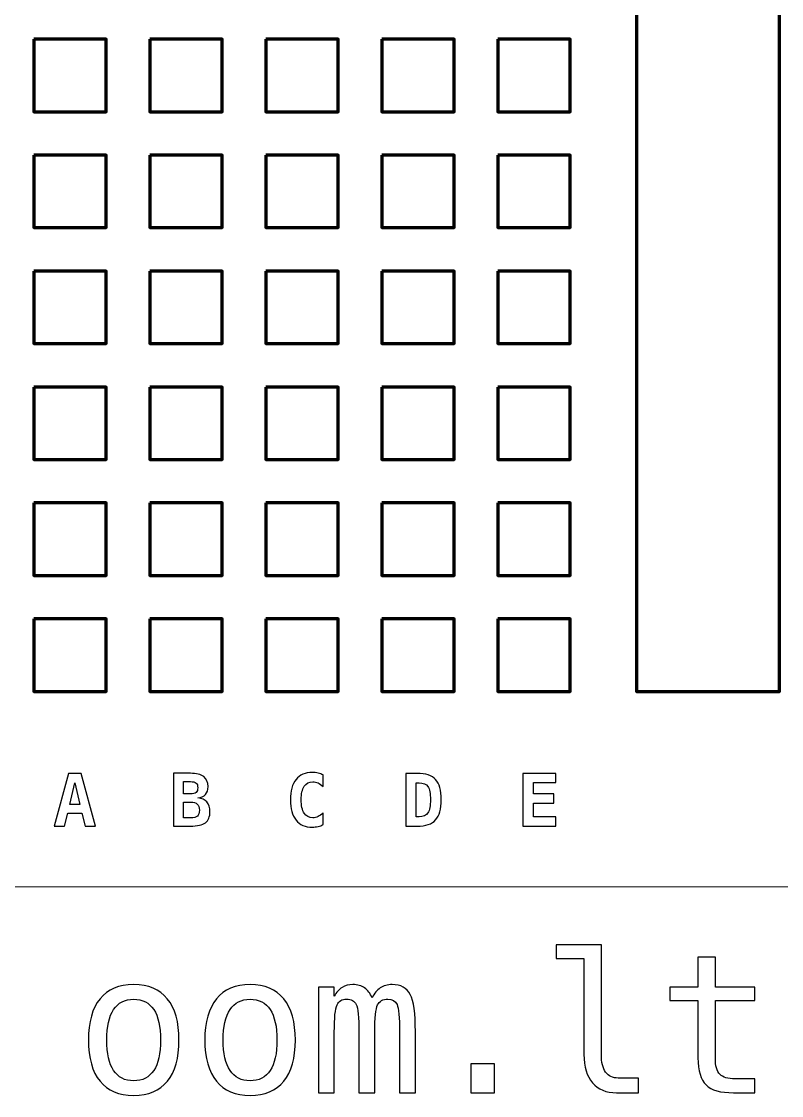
# Model space of a CAD drawing. Header units: centimetres. Extents: x -13.14 to -7.86, y -19.53 to -10.41.
# Drawn here: x -12.003 to -10.339, y -19.498 to -17.145 of the extents above; entities that cross this region are included whole.
import ezdxf

# ---------------------------------------------------------------- set-up
doc = ezdxf.new("R2010")
doc.units = ezdxf.units.CM
doc.header["$MEASUREMENT"] = 0
doc.layers.add('Layer 1', color=7, linetype='Continuous')

msp = doc.modelspace()

# ---------------------------------------------------------------- linework, layer by layer
at = {"layer": 'Layer 1', "color": 250, "lineweight": 5}
msp.add_open_spline([(-12.24632, -10.659), (-12.24632, -10.659), (-8.75382, -10.659), (-8.75382, -10.659), (-8.75382, -10.659), (-8.75382, -10.659), (-8.75382, -19.041), (-8.75382, -19.041), (-8.75382, -19.041), (-8.75382, -19.041), (-12.24632, -19.041), (-12.24632, -19.041), (-12.24632, -19.041), (-12.24632, -19.041), (-12.24632, -10.659), (-12.24632, -10.659)], degree=3, knots=[0, 0, 0, 0, 0.25, 0.25, 0.25, 0.25, 0.5, 0.5, 0.5, 0.5, 0.75, 0.75, 0.75, 0.75, 1, 1, 1, 1], dxfattribs=at)
at = {"layer": 'Layer 1', "color": 250, "lineweight": 80}
msp.add_open_spline([(-10.65688, -11.08722), (-10.65688, -11.08722), (-10.34326, -11.08722), (-10.34326, -11.08722), (-10.34326, -11.08722), (-10.34326, -11.08722), (-10.34326, -18.61278), (-10.34326, -18.61278), (-10.34326, -18.61278), (-10.34326, -18.61278), (-10.65688, -18.61278), (-10.65688, -18.61278), (-10.65688, -18.61278), (-10.65688, -18.61278), (-10.65688, -11.08722), (-10.65688, -11.08722)], degree=3, knots=[0, 0, 0, 0, 0.25, 0.25, 0.25, 0.25, 0.5, 0.5, 0.5, 0.5, 0.75, 0.75, 0.75, 0.75, 1, 1, 1, 1], dxfattribs=at)
at = {"layer": 'Layer 1', "color": 250, "lineweight": 158}
for points in [[(-11.97644, -17.18403), (-11.97644, -17.18403), (-11.81769, -17.18403), (-11.81769, -17.18403), (-11.81769, -17.18403), (-11.81769, -17.18403), (-11.81769, -17.34278), (-11.81769, -17.34278), (-11.81769, -17.34278), (-11.81769, -17.34278), (-11.97644, -17.34278), (-11.97644, -17.34278), (-11.97644, -17.34278), (-11.97644, -17.34278), (-11.97644, -17.18403), (-11.97644, -17.18403)], [(-11.72244, -17.18403), (-11.72244, -17.18403), (-11.56369, -17.18403), (-11.56369, -17.18403), (-11.56369, -17.18403), (-11.56369, -17.18403), (-11.56369, -17.34278), (-11.56369, -17.34278), (-11.56369, -17.34278), (-11.56369, -17.34278), (-11.72244, -17.34278), (-11.72244, -17.34278), (-11.72244, -17.34278), (-11.72244, -17.34278), (-11.72244, -17.18403), (-11.72244, -17.18403)], [(-11.46844, -17.18403), (-11.46844, -17.18403), (-11.30969, -17.18403), (-11.30969, -17.18403), (-11.30969, -17.18403), (-11.30969, -17.18403), (-11.30969, -17.34278), (-11.30969, -17.34278), (-11.30969, -17.34278), (-11.30969, -17.34278), (-11.46844, -17.34278), (-11.46844, -17.34278), (-11.46844, -17.34278), (-11.46844, -17.34278), (-11.46844, -17.18403), (-11.46844, -17.18403)], [(-11.21444, -17.18403), (-11.21444, -17.18403), (-11.05569, -17.18403), (-11.05569, -17.18403), (-11.05569, -17.18403), (-11.05569, -17.18403), (-11.05569, -17.34278), (-11.05569, -17.34278), (-11.05569, -17.34278), (-11.05569, -17.34278), (-11.21444, -17.34278), (-11.21444, -17.34278), (-11.21444, -17.34278), (-11.21444, -17.34278), (-11.21444, -17.18403), (-11.21444, -17.18403)], [(-10.96044, -17.18403), (-10.96044, -17.18403), (-10.80169, -17.18403), (-10.80169, -17.18403), (-10.80169, -17.18403), (-10.80169, -17.18403), (-10.80169, -17.34278), (-10.80169, -17.34278), (-10.80169, -17.34278), (-10.80169, -17.34278), (-10.96044, -17.34278), (-10.96044, -17.34278), (-10.96044, -17.34278), (-10.96044, -17.34278), (-10.96044, -17.18403), (-10.96044, -17.18403)], [(-11.97644, -17.43803), (-11.97644, -17.43803), (-11.81769, -17.43803), (-11.81769, -17.43803), (-11.81769, -17.43803), (-11.81769, -17.43803), (-11.81769, -17.59678), (-11.81769, -17.59678), (-11.81769, -17.59678), (-11.81769, -17.59678), (-11.97644, -17.59678), (-11.97644, -17.59678), (-11.97644, -17.59678), (-11.97644, -17.59678), (-11.97644, -17.43803), (-11.97644, -17.43803)], [(-11.72244, -17.43803), (-11.72244, -17.43803), (-11.56369, -17.43803), (-11.56369, -17.43803), (-11.56369, -17.43803), (-11.56369, -17.43803), (-11.56369, -17.59678), (-11.56369, -17.59678), (-11.56369, -17.59678), (-11.56369, -17.59678), (-11.72244, -17.59678), (-11.72244, -17.59678), (-11.72244, -17.59678), (-11.72244, -17.59678), (-11.72244, -17.43803), (-11.72244, -17.43803)], [(-11.46844, -17.43803), (-11.46844, -17.43803), (-11.30969, -17.43803), (-11.30969, -17.43803), (-11.30969, -17.43803), (-11.30969, -17.43803), (-11.30969, -17.59678), (-11.30969, -17.59678), (-11.30969, -17.59678), (-11.30969, -17.59678), (-11.46844, -17.59678), (-11.46844, -17.59678), (-11.46844, -17.59678), (-11.46844, -17.59678), (-11.46844, -17.43803), (-11.46844, -17.43803)], [(-11.21444, -17.43803), (-11.21444, -17.43803), (-11.05569, -17.43803), (-11.05569, -17.43803), (-11.05569, -17.43803), (-11.05569, -17.43803), (-11.05569, -17.59678), (-11.05569, -17.59678), (-11.05569, -17.59678), (-11.05569, -17.59678), (-11.21444, -17.59678), (-11.21444, -17.59678), (-11.21444, -17.59678), (-11.21444, -17.59678), (-11.21444, -17.43803), (-11.21444, -17.43803)], [(-10.96044, -17.43803), (-10.96044, -17.43803), (-10.80169, -17.43803), (-10.80169, -17.43803), (-10.80169, -17.43803), (-10.80169, -17.43803), (-10.80169, -17.59678), (-10.80169, -17.59678), (-10.80169, -17.59678), (-10.80169, -17.59678), (-10.96044, -17.59678), (-10.96044, -17.59678), (-10.96044, -17.59678), (-10.96044, -17.59678), (-10.96044, -17.43803), (-10.96044, -17.43803)], [(-11.97644, -17.69203), (-11.97644, -17.69203), (-11.81769, -17.69203), (-11.81769, -17.69203), (-11.81769, -17.69203), (-11.81769, -17.69203), (-11.81769, -17.85078), (-11.81769, -17.85078), (-11.81769, -17.85078), (-11.81769, -17.85078), (-11.97644, -17.85078), (-11.97644, -17.85078), (-11.97644, -17.85078), (-11.97644, -17.85078), (-11.97644, -17.69203), (-11.97644, -17.69203)], [(-11.72244, -17.69203), (-11.72244, -17.69203), (-11.56369, -17.69203), (-11.56369, -17.69203), (-11.56369, -17.69203), (-11.56369, -17.69203), (-11.56369, -17.85078), (-11.56369, -17.85078), (-11.56369, -17.85078), (-11.56369, -17.85078), (-11.72244, -17.85078), (-11.72244, -17.85078), (-11.72244, -17.85078), (-11.72244, -17.85078), (-11.72244, -17.69203), (-11.72244, -17.69203)], [(-11.46844, -17.69203), (-11.46844, -17.69203), (-11.30969, -17.69203), (-11.30969, -17.69203), (-11.30969, -17.69203), (-11.30969, -17.69203), (-11.30969, -17.85078), (-11.30969, -17.85078), (-11.30969, -17.85078), (-11.30969, -17.85078), (-11.46844, -17.85078), (-11.46844, -17.85078), (-11.46844, -17.85078), (-11.46844, -17.85078), (-11.46844, -17.69203), (-11.46844, -17.69203)], [(-11.21444, -17.69203), (-11.21444, -17.69203), (-11.05569, -17.69203), (-11.05569, -17.69203), (-11.05569, -17.69203), (-11.05569, -17.69203), (-11.05569, -17.85078), (-11.05569, -17.85078), (-11.05569, -17.85078), (-11.05569, -17.85078), (-11.21444, -17.85078), (-11.21444, -17.85078), (-11.21444, -17.85078), (-11.21444, -17.85078), (-11.21444, -17.69203), (-11.21444, -17.69203)], [(-10.96044, -17.69203), (-10.96044, -17.69203), (-10.80169, -17.69203), (-10.80169, -17.69203), (-10.80169, -17.69203), (-10.80169, -17.69203), (-10.80169, -17.85078), (-10.80169, -17.85078), (-10.80169, -17.85078), (-10.80169, -17.85078), (-10.96044, -17.85078), (-10.96044, -17.85078), (-10.96044, -17.85078), (-10.96044, -17.85078), (-10.96044, -17.69203), (-10.96044, -17.69203)], [(-11.97644, -17.94603), (-11.97644, -17.94603), (-11.81769, -17.94603), (-11.81769, -17.94603), (-11.81769, -17.94603), (-11.81769, -17.94603), (-11.81769, -18.10478), (-11.81769, -18.10478), (-11.81769, -18.10478), (-11.81769, -18.10478), (-11.97644, -18.10478), (-11.97644, -18.10478), (-11.97644, -18.10478), (-11.97644, -18.10478), (-11.97644, -17.94603), (-11.97644, -17.94603)], [(-11.72244, -17.94603), (-11.72244, -17.94603), (-11.56369, -17.94603), (-11.56369, -17.94603), (-11.56369, -17.94603), (-11.56369, -17.94603), (-11.56369, -18.10478), (-11.56369, -18.10478), (-11.56369, -18.10478), (-11.56369, -18.10478), (-11.72244, -18.10478), (-11.72244, -18.10478), (-11.72244, -18.10478), (-11.72244, -18.10478), (-11.72244, -17.94603), (-11.72244, -17.94603)], [(-11.46844, -17.94603), (-11.46844, -17.94603), (-11.30969, -17.94603), (-11.30969, -17.94603), (-11.30969, -17.94603), (-11.30969, -17.94603), (-11.30969, -18.10478), (-11.30969, -18.10478), (-11.30969, -18.10478), (-11.30969, -18.10478), (-11.46844, -18.10478), (-11.46844, -18.10478), (-11.46844, -18.10478), (-11.46844, -18.10478), (-11.46844, -17.94603), (-11.46844, -17.94603)], [(-11.21444, -17.94603), (-11.21444, -17.94603), (-11.05569, -17.94603), (-11.05569, -17.94603), (-11.05569, -17.94603), (-11.05569, -17.94603), (-11.05569, -18.10478), (-11.05569, -18.10478), (-11.05569, -18.10478), (-11.05569, -18.10478), (-11.21444, -18.10478), (-11.21444, -18.10478), (-11.21444, -18.10478), (-11.21444, -18.10478), (-11.21444, -17.94603), (-11.21444, -17.94603)], [(-10.96044, -17.94603), (-10.96044, -17.94603), (-10.80169, -17.94603), (-10.80169, -17.94603), (-10.80169, -17.94603), (-10.80169, -17.94603), (-10.80169, -18.10478), (-10.80169, -18.10478), (-10.80169, -18.10478), (-10.80169, -18.10478), (-10.96044, -18.10478), (-10.96044, -18.10478), (-10.96044, -18.10478), (-10.96044, -18.10478), (-10.96044, -17.94603), (-10.96044, -17.94603)], [(-11.97644, -18.20003), (-11.97644, -18.20003), (-11.81769, -18.20003), (-11.81769, -18.20003), (-11.81769, -18.20003), (-11.81769, -18.20003), (-11.81769, -18.35878), (-11.81769, -18.35878), (-11.81769, -18.35878), (-11.81769, -18.35878), (-11.97644, -18.35878), (-11.97644, -18.35878), (-11.97644, -18.35878), (-11.97644, -18.35878), (-11.97644, -18.20003), (-11.97644, -18.20003)], [(-11.72244, -18.20003), (-11.72244, -18.20003), (-11.56369, -18.20003), (-11.56369, -18.20003), (-11.56369, -18.20003), (-11.56369, -18.20003), (-11.56369, -18.35878), (-11.56369, -18.35878), (-11.56369, -18.35878), (-11.56369, -18.35878), (-11.72244, -18.35878), (-11.72244, -18.35878), (-11.72244, -18.35878), (-11.72244, -18.35878), (-11.72244, -18.20003), (-11.72244, -18.20003)], [(-11.46844, -18.20003), (-11.46844, -18.20003), (-11.30969, -18.20003), (-11.30969, -18.20003), (-11.30969, -18.20003), (-11.30969, -18.20003), (-11.30969, -18.35878), (-11.30969, -18.35878), (-11.30969, -18.35878), (-11.30969, -18.35878), (-11.46844, -18.35878), (-11.46844, -18.35878), (-11.46844, -18.35878), (-11.46844, -18.35878), (-11.46844, -18.20003), (-11.46844, -18.20003)], [(-11.21444, -18.20003), (-11.21444, -18.20003), (-11.05569, -18.20003), (-11.05569, -18.20003), (-11.05569, -18.20003), (-11.05569, -18.20003), (-11.05569, -18.35878), (-11.05569, -18.35878), (-11.05569, -18.35878), (-11.05569, -18.35878), (-11.21444, -18.35878), (-11.21444, -18.35878), (-11.21444, -18.35878), (-11.21444, -18.35878), (-11.21444, -18.20003), (-11.21444, -18.20003)], [(-10.96044, -18.20003), (-10.96044, -18.20003), (-10.80169, -18.20003), (-10.80169, -18.20003), (-10.80169, -18.20003), (-10.80169, -18.20003), (-10.80169, -18.35878), (-10.80169, -18.35878), (-10.80169, -18.35878), (-10.80169, -18.35878), (-10.96044, -18.35878), (-10.96044, -18.35878), (-10.96044, -18.35878), (-10.96044, -18.35878), (-10.96044, -18.20003), (-10.96044, -18.20003)], [(-11.97644, -18.45403), (-11.97644, -18.45403), (-11.81769, -18.45403), (-11.81769, -18.45403), (-11.81769, -18.45403), (-11.81769, -18.45403), (-11.81769, -18.61278), (-11.81769, -18.61278), (-11.81769, -18.61278), (-11.81769, -18.61278), (-11.97644, -18.61278), (-11.97644, -18.61278), (-11.97644, -18.61278), (-11.97644, -18.61278), (-11.97644, -18.45403), (-11.97644, -18.45403)], [(-11.72244, -18.45403), (-11.72244, -18.45403), (-11.56369, -18.45403), (-11.56369, -18.45403), (-11.56369, -18.45403), (-11.56369, -18.45403), (-11.56369, -18.61278), (-11.56369, -18.61278), (-11.56369, -18.61278), (-11.56369, -18.61278), (-11.72244, -18.61278), (-11.72244, -18.61278), (-11.72244, -18.61278), (-11.72244, -18.61278), (-11.72244, -18.45403), (-11.72244, -18.45403)], [(-11.46844, -18.45403), (-11.46844, -18.45403), (-11.30969, -18.45403), (-11.30969, -18.45403), (-11.30969, -18.45403), (-11.30969, -18.45403), (-11.30969, -18.61278), (-11.30969, -18.61278), (-11.30969, -18.61278), (-11.30969, -18.61278), (-11.46844, -18.61278), (-11.46844, -18.61278), (-11.46844, -18.61278), (-11.46844, -18.61278), (-11.46844, -18.45403), (-11.46844, -18.45403)], [(-11.21444, -18.45403), (-11.21444, -18.45403), (-11.05569, -18.45403), (-11.05569, -18.45403), (-11.05569, -18.45403), (-11.05569, -18.45403), (-11.05569, -18.61278), (-11.05569, -18.61278), (-11.05569, -18.61278), (-11.05569, -18.61278), (-11.21444, -18.61278), (-11.21444, -18.61278), (-11.21444, -18.61278), (-11.21444, -18.61278), (-11.21444, -18.45403), (-11.21444, -18.45403)], [(-10.96044, -18.45403), (-10.96044, -18.45403), (-10.80169, -18.45403), (-10.80169, -18.45403), (-10.80169, -18.45403), (-10.80169, -18.45403), (-10.80169, -18.61278), (-10.80169, -18.61278), (-10.80169, -18.61278), (-10.80169, -18.61278), (-10.96044, -18.61278), (-10.96044, -18.61278), (-10.96044, -18.61278), (-10.96044, -18.61278), (-10.96044, -18.45403), (-10.96044, -18.45403)]]:
    msp.add_open_spline(points, degree=3, knots=[0, 0, 0, 0, 0.25, 0.25, 0.25, 0.25, 0.5, 0.5, 0.5, 0.5, 0.75, 0.75, 0.75, 0.75, 1, 1, 1, 1], dxfattribs=at)
at = {"layer": 'Layer 1'}
for points, knots in [([(-11.90055, -18.79252), (-11.90055, -18.79252), (-11.87263, -18.79252), (-11.87263, -18.79252), (-11.87263, -18.79252), (-11.87263, -18.79252), (-11.84145, -18.90804), (-11.84145, -18.90804), (-11.84145, -18.90804), (-11.84145, -18.90804), (-11.86426, -18.90804), (-11.86426, -18.90804), (-11.86426, -18.90804), (-11.86426, -18.90804), (-11.87139, -18.87949), (-11.87139, -18.87949), (-11.87139, -18.87949), (-11.87139, -18.87949), (-11.90195, -18.87949), (-11.90195, -18.87949), (-11.90195, -18.87949), (-11.90195, -18.87949), (-11.90891, -18.90804), (-11.90891, -18.90804), (-11.90891, -18.90804), (-11.90891, -18.90804), (-11.93173, -18.90804), (-11.93173, -18.90804), (-11.93173, -18.90804), (-11.93173, -18.90804), (-11.90055, -18.79252), (-11.90055, -18.79252)], [0, 0, 0, 0, 0.125, 0.125, 0.125, 0.125, 0.25, 0.25, 0.25, 0.25, 0.375, 0.375, 0.375, 0.375, 0.5, 0.5, 0.5, 0.5, 0.625, 0.625, 0.625, 0.625, 0.75, 0.75, 0.75, 0.75, 0.875, 0.875, 0.875, 0.875, 1, 1, 1, 1]), ([(-11.67062, -18.79236), (-11.67062, -18.79236), (-11.63342, -18.79236), (-11.63342, -18.79236), (-11.63342, -18.79236), (-11.62056, -18.79236), (-11.61092, -18.79479), (-11.60445, -18.79968), (-11.60445, -18.79968), (-11.59799, -18.80454), (-11.59474, -18.81183), (-11.59474, -18.82152), (-11.59474, -18.82152), (-11.59474, -18.82897), (-11.59664, -18.83475), (-11.60047, -18.83893), (-11.60047, -18.83893), (-11.60427, -18.84312), (-11.60986, -18.84553), (-11.61723, -18.84621), (-11.61723, -18.84621), (-11.60841, -18.84709), (-11.60179, -18.85004), (-11.59733, -18.85511), (-11.59733, -18.85511), (-11.59287, -18.86016), (-11.59065, -18.86724), (-11.59065, -18.87632), (-11.59065, -18.87632), (-11.59065, -18.88747), (-11.594, -18.89552), (-11.60071, -18.90054), (-11.60071, -18.90054), (-11.60741, -18.90553), (-11.61832, -18.90804), (-11.63342, -18.90804), (-11.63342, -18.90804), (-11.63342, -18.90804), (-11.67062, -18.90804), (-11.67062, -18.90804), (-11.67062, -18.90804), (-11.67062, -18.90804), (-11.67062, -18.79236), (-11.67062, -18.79236)], [0, 0, 0, 0, 0.0909091, 0.0909091, 0.0909091, 0.0909091, 0.1818182, 0.1818182, 0.1818182, 0.1818182, 0.2727273, 0.2727273, 0.2727273, 0.2727273, 0.3636364, 0.3636364, 0.3636364, 0.3636364, 0.4545455, 0.4545455, 0.4545455, 0.4545455, 0.5454545, 0.5454545, 0.5454545, 0.5454545, 0.6363636, 0.6363636, 0.6363636, 0.6363636, 0.7272727, 0.7272727, 0.7272727, 0.7272727, 0.8181818, 0.8181818, 0.8181818, 0.8181818, 0.9090909, 0.9090909, 0.9090909, 0.9090909, 1, 1, 1, 1]), ([(-11.34267, -18.90471), (-11.34629, -18.90656), (-11.35005, -18.90796), (-11.35404, -18.90889), (-11.35404, -18.90889), (-11.358, -18.90981), (-11.36218, -18.91028), (-11.36656, -18.91028), (-11.36656, -18.91028), (-11.38214, -18.91028), (-11.39405, -18.90516), (-11.40223, -18.89489), (-11.40223, -18.89489), (-11.41044, -18.88461), (-11.41454, -18.8698), (-11.41454, -18.85039), (-11.41454, -18.85039), (-11.41454, -18.83095), (-11.41044, -18.81611), (-11.40223, -18.80583), (-11.40223, -18.80583), (-11.39405, -18.79556), (-11.38214, -18.79044), (-11.36656, -18.79044), (-11.36656, -18.79044), (-11.36218, -18.79044), (-11.35798, -18.79091), (-11.35396, -18.79184), (-11.35396, -18.79184), (-11.34992, -18.79276), (-11.34618, -18.79416), (-11.34267, -18.79601), (-11.34267, -18.79601), (-11.34267, -18.79601), (-11.34267, -18.82139), (-11.34267, -18.82139), (-11.34267, -18.82139), (-11.34658, -18.81777), (-11.3504, -18.81513), (-11.35407, -18.81344), (-11.35407, -18.81344), (-11.35777, -18.81178), (-11.36157, -18.81093), (-11.3655, -18.81093), (-11.3655, -18.81093), (-11.37385, -18.81093), (-11.38016, -18.81426), (-11.38441, -18.82089), (-11.38441, -18.82089), (-11.38867, -18.82752), (-11.3908, -18.83734), (-11.3908, -18.85039), (-11.3908, -18.85039), (-11.3908, -18.86341), (-11.38867, -18.87321), (-11.38441, -18.87983), (-11.38441, -18.87983), (-11.38016, -18.88646), (-11.37385, -18.88979), (-11.3655, -18.88979), (-11.3655, -18.88979), (-11.36157, -18.88979), (-11.35777, -18.88895), (-11.35407, -18.88728), (-11.35407, -18.88728), (-11.3504, -18.88559), (-11.34658, -18.88295), (-11.34267, -18.87933), (-11.34267, -18.87933), (-11.34267, -18.87933), (-11.34267, -18.90471), (-11.34267, -18.90471)], [0, 0, 0, 0, 0.0555556, 0.0555556, 0.0555556, 0.0555556, 0.1111111, 0.1111111, 0.1111111, 0.1111111, 0.1666667, 0.1666667, 0.1666667, 0.1666667, 0.2222222, 0.2222222, 0.2222222, 0.2222222, 0.2777778, 0.2777778, 0.2777778, 0.2777778, 0.3333333, 0.3333333, 0.3333333, 0.3333333, 0.3888889, 0.3888889, 0.3888889, 0.3888889, 0.4444444, 0.4444444, 0.4444444, 0.4444444, 0.5, 0.5, 0.5, 0.5, 0.5555556, 0.5555556, 0.5555556, 0.5555556, 0.6111111, 0.6111111, 0.6111111, 0.6111111, 0.6666667, 0.6666667, 0.6666667, 0.6666667, 0.7222222, 0.7222222, 0.7222222, 0.7222222, 0.7777778, 0.7777778, 0.7777778, 0.7777778, 0.8333333, 0.8333333, 0.8333333, 0.8333333, 0.8888889, 0.8888889, 0.8888889, 0.8888889, 0.9444444, 0.9444444, 0.9444444, 0.9444444, 1, 1, 1, 1]), ([(-11.1617, -18.79252), (-11.1617, -18.79252), (-11.13725, -18.79252), (-11.13725, -18.79252), (-11.13725, -18.79252), (-11.1184, -18.79252), (-11.1048, -18.79701), (-11.0965, -18.80602), (-11.0965, -18.80602), (-11.08819, -18.81502), (-11.08405, -18.82973), (-11.08405, -18.85018), (-11.08405, -18.85018), (-11.08405, -18.87064), (-11.08819, -18.88541), (-11.0965, -18.89447), (-11.0965, -18.89447), (-11.1048, -18.90352), (-11.1184, -18.90804), (-11.13725, -18.90804), (-11.13725, -18.90804), (-11.13725, -18.90804), (-11.1617, -18.90804), (-11.1617, -18.90804), (-11.1617, -18.90804), (-11.1617, -18.90804), (-11.1617, -18.79252), (-11.1617, -18.79252)], [0, 0, 0, 0, 0.1428571, 0.1428571, 0.1428571, 0.1428571, 0.2857143, 0.2857143, 0.2857143, 0.2857143, 0.4285714, 0.4285714, 0.4285714, 0.4285714, 0.5714286, 0.5714286, 0.5714286, 0.5714286, 0.7142857, 0.7142857, 0.7142857, 0.7142857, 0.8571429, 0.8571429, 0.8571429, 0.8571429, 1, 1, 1, 1]), ([(-10.83335, -18.90804), (-10.83335, -18.90804), (-10.9053, -18.90804), (-10.9053, -18.90804), (-10.9053, -18.90804), (-10.9053, -18.90804), (-10.9053, -18.79252), (-10.9053, -18.79252), (-10.9053, -18.79252), (-10.9053, -18.79252), (-10.83335, -18.79252), (-10.83335, -18.79252), (-10.83335, -18.79252), (-10.83335, -18.79252), (-10.83335, -18.81265), (-10.83335, -18.81265), (-10.83335, -18.81265), (-10.83335, -18.81265), (-10.88249, -18.81265), (-10.88249, -18.81265), (-10.88249, -18.81265), (-10.88249, -18.81265), (-10.88249, -18.83755), (-10.88249, -18.83755), (-10.88249, -18.83755), (-10.88249, -18.83755), (-10.838, -18.83755), (-10.838, -18.83755), (-10.838, -18.83755), (-10.838, -18.83755), (-10.838, -18.85768), (-10.838, -18.85768), (-10.838, -18.85768), (-10.838, -18.85768), (-10.88249, -18.85768), (-10.88249, -18.85768), (-10.88249, -18.85768), (-10.88249, -18.85768), (-10.88249, -18.88792), (-10.88249, -18.88792), (-10.88249, -18.88792), (-10.88249, -18.88792), (-10.83335, -18.88792), (-10.83335, -18.88792), (-10.83335, -18.88792), (-10.83335, -18.88792), (-10.83335, -18.90804), (-10.83335, -18.90804)], [0, 0, 0, 0, 0.0833333, 0.0833333, 0.0833333, 0.0833333, 0.1666667, 0.1666667, 0.1666667, 0.1666667, 0.25, 0.25, 0.25, 0.25, 0.3333333, 0.3333333, 0.3333333, 0.3333333, 0.4166667, 0.4166667, 0.4166667, 0.4166667, 0.5, 0.5, 0.5, 0.5, 0.5833333, 0.5833333, 0.5833333, 0.5833333, 0.6666667, 0.6666667, 0.6666667, 0.6666667, 0.75, 0.75, 0.75, 0.75, 0.8333333, 0.8333333, 0.8333333, 0.8333333, 0.9166667, 0.9166667, 0.9166667, 0.9166667, 1, 1, 1, 1]), ([(-11.88663, -18.81341), (-11.88663, -18.81341), (-11.89738, -18.86069), (-11.89738, -18.86069), (-11.89738, -18.86069), (-11.89738, -18.86069), (-11.8758, -18.86069), (-11.8758, -18.86069), (-11.8758, -18.86069), (-11.8758, -18.86069), (-11.88663, -18.81341), (-11.88663, -18.81341)], [0, 0, 0, 0, 0.3333333, 0.3333333, 0.3333333, 0.3333333, 0.6666667, 0.6666667, 0.6666667, 0.6666667, 1, 1, 1, 1]), ([(-11.64858, -18.81053), (-11.64858, -18.81053), (-11.64858, -18.83739), (-11.64858, -18.83739), (-11.64858, -18.83739), (-11.64858, -18.83739), (-11.63342, -18.83739), (-11.63342, -18.83739), (-11.63342, -18.83739), (-11.62764, -18.83739), (-11.62352, -18.83636), (-11.62106, -18.8343), (-11.62106, -18.8343), (-11.61861, -18.83224), (-11.61739, -18.82884), (-11.61739, -18.82408), (-11.61739, -18.82408), (-11.61739, -18.81933), (-11.61863, -18.8159), (-11.62114, -18.81376), (-11.62114, -18.81376), (-11.62365, -18.81162), (-11.62774, -18.81053), (-11.63342, -18.81053), (-11.63342, -18.81053), (-11.63342, -18.81053), (-11.64858, -18.81053), (-11.64858, -18.81053)], [0, 0, 0, 0, 0.1428571, 0.1428571, 0.1428571, 0.1428571, 0.2857143, 0.2857143, 0.2857143, 0.2857143, 0.4285714, 0.4285714, 0.4285714, 0.4285714, 0.5714286, 0.5714286, 0.5714286, 0.5714286, 0.7142857, 0.7142857, 0.7142857, 0.7142857, 0.8571429, 0.8571429, 0.8571429, 0.8571429, 1, 1, 1, 1]), ([(-11.13889, -18.8131), (-11.13889, -18.8131), (-11.13889, -18.88747), (-11.13889, -18.88747), (-11.13889, -18.88747), (-11.13889, -18.88747), (-11.13271, -18.88747), (-11.13271, -18.88747), (-11.13271, -18.88747), (-11.12373, -18.88747), (-11.11731, -18.88464), (-11.11351, -18.87899), (-11.11351, -18.87899), (-11.10968, -18.87334), (-11.10778, -18.86372), (-11.10778, -18.85018), (-11.10778, -18.85018), (-11.10778, -18.83671), (-11.10968, -18.82715), (-11.11351, -18.82152), (-11.11351, -18.82152), (-11.11731, -18.8159), (-11.12373, -18.8131), (-11.13271, -18.8131), (-11.13271, -18.8131), (-11.13271, -18.8131), (-11.13889, -18.8131), (-11.13889, -18.8131)], [0, 0, 0, 0, 0.1428571, 0.1428571, 0.1428571, 0.1428571, 0.2857143, 0.2857143, 0.2857143, 0.2857143, 0.4285714, 0.4285714, 0.4285714, 0.4285714, 0.5714286, 0.5714286, 0.5714286, 0.5714286, 0.7142857, 0.7142857, 0.7142857, 0.7142857, 0.8571429, 0.8571429, 0.8571429, 0.8571429, 1, 1, 1, 1]), ([(-11.64858, -18.85556), (-11.64858, -18.85556), (-11.64858, -18.88979), (-11.64858, -18.88979), (-11.64858, -18.88979), (-11.64858, -18.88979), (-11.63342, -18.88979), (-11.63342, -18.88979), (-11.63342, -18.88979), (-11.62613, -18.88979), (-11.62106, -18.88855), (-11.61813, -18.88607), (-11.61813, -18.88607), (-11.61523, -18.88358), (-11.61377, -18.87928), (-11.61377, -18.87315), (-11.61377, -18.87315), (-11.61377, -18.86689), (-11.6153, -18.8624), (-11.61834, -18.85966), (-11.61834, -18.85966), (-11.62138, -18.85694), (-11.6264, -18.85556), (-11.63342, -18.85556), (-11.63342, -18.85556), (-11.63342, -18.85556), (-11.64858, -18.85556), (-11.64858, -18.85556)], [0, 0, 0, 0, 0.1428571, 0.1428571, 0.1428571, 0.1428571, 0.2857143, 0.2857143, 0.2857143, 0.2857143, 0.4285714, 0.4285714, 0.4285714, 0.4285714, 0.5714286, 0.5714286, 0.5714286, 0.5714286, 0.7142857, 0.7142857, 0.7142857, 0.7142857, 0.8571429, 0.8571429, 0.8571429, 0.8571429, 1, 1, 1, 1])]:
    msp.add_open_spline(points, degree=3, knots=knots, dxfattribs=at)
at = {"layer": 'Layer 1', "color": 250}
for points, knots in [([(-10.73364, -19.40842), (-10.73364, -19.42549), (-10.73054, -19.43834), (-10.72426, -19.44701), (-10.72426, -19.44701), (-10.71798, -19.45569), (-10.70874, -19.46007), (-10.69646, -19.46007), (-10.69646, -19.46007), (-10.69646, -19.46007), (-10.65201, -19.46007), (-10.65201, -19.46007), (-10.65201, -19.46007), (-10.65201, -19.46007), (-10.65201, -19.49231), (-10.65201, -19.49231), (-10.65201, -19.49231), (-10.65201, -19.49231), (-10.70013, -19.49231), (-10.70013, -19.49231), (-10.70013, -19.49231), (-10.72292, -19.49231), (-10.74048, -19.48497), (-10.75297, -19.47037), (-10.75297, -19.47037), (-10.76546, -19.45576), (-10.77167, -19.43509), (-10.77167, -19.40842), (-10.77167, -19.40842), (-10.77167, -19.40842), (-10.77167, -19.19817), (-10.77167, -19.19817), (-10.77167, -19.19817), (-10.77167, -19.19817), (-10.83263, -19.19817), (-10.83263, -19.19817), (-10.83263, -19.19817), (-10.83263, -19.19817), (-10.83263, -19.16839), (-10.83263, -19.16839), (-10.83263, -19.16839), (-10.83263, -19.16839), (-10.73364, -19.16839), (-10.73364, -19.16839), (-10.73364, -19.16839), (-10.73364, -19.16839), (-10.73364, -19.40842), (-10.73364, -19.40842)], [0, 0, 0, 0, 0.0833333, 0.0833333, 0.0833333, 0.0833333, 0.1666667, 0.1666667, 0.1666667, 0.1666667, 0.25, 0.25, 0.25, 0.25, 0.3333333, 0.3333333, 0.3333333, 0.3333333, 0.4166667, 0.4166667, 0.4166667, 0.4166667, 0.5, 0.5, 0.5, 0.5, 0.5833333, 0.5833333, 0.5833333, 0.5833333, 0.6666667, 0.6666667, 0.6666667, 0.6666667, 0.75, 0.75, 0.75, 0.75, 0.8333333, 0.8333333, 0.8333333, 0.8333333, 0.9166667, 0.9166667, 0.9166667, 0.9166667, 1, 1, 1, 1]), ([(-10.48395, -19.19506), (-10.48395, -19.19506), (-10.48395, -19.26082), (-10.48395, -19.26082), (-10.48395, -19.26082), (-10.48395, -19.26082), (-10.39752, -19.26082), (-10.39752, -19.26082), (-10.39752, -19.26082), (-10.39752, -19.26082), (-10.39752, -19.29038), (-10.39752, -19.29038), (-10.39752, -19.29038), (-10.39752, -19.29038), (-10.48395, -19.29038), (-10.48395, -19.29038), (-10.48395, -19.29038), (-10.48395, -19.29038), (-10.48395, -19.41604), (-10.48395, -19.41604), (-10.48395, -19.41604), (-10.48395, -19.43311), (-10.48071, -19.44504), (-10.47421, -19.45174), (-10.47421, -19.45174), (-10.46772, -19.45851), (-10.45644, -19.4619), (-10.44035, -19.4619), (-10.44035, -19.4619), (-10.44035, -19.4619), (-10.39752, -19.4619), (-10.39752, -19.4619), (-10.39752, -19.4619), (-10.39752, -19.4619), (-10.39752, -19.49231), (-10.39752, -19.49231), (-10.39752, -19.49231), (-10.39752, -19.49231), (-10.44402, -19.49231), (-10.44402, -19.49231), (-10.44402, -19.49231), (-10.47259, -19.49231), (-10.4927, -19.4866), (-10.50441, -19.47517), (-10.50441, -19.47517), (-10.51612, -19.46374), (-10.52198, -19.44398), (-10.52198, -19.41604), (-10.52198, -19.41604), (-10.52198, -19.41604), (-10.52198, -19.29038), (-10.52198, -19.29038), (-10.52198, -19.29038), (-10.52198, -19.29038), (-10.58379, -19.29038), (-10.58379, -19.29038), (-10.58379, -19.29038), (-10.58379, -19.29038), (-10.58379, -19.26082), (-10.58379, -19.26082), (-10.58379, -19.26082), (-10.58379, -19.26082), (-10.52198, -19.26082), (-10.52198, -19.26082), (-10.52198, -19.26082), (-10.52198, -19.26082), (-10.52198, -19.19506), (-10.52198, -19.19506), (-10.52198, -19.19506), (-10.52198, -19.19506), (-10.48395, -19.19506), (-10.48395, -19.19506)], [0, 0, 0, 0, 0.0555556, 0.0555556, 0.0555556, 0.0555556, 0.1111111, 0.1111111, 0.1111111, 0.1111111, 0.1666667, 0.1666667, 0.1666667, 0.1666667, 0.2222222, 0.2222222, 0.2222222, 0.2222222, 0.2777778, 0.2777778, 0.2777778, 0.2777778, 0.3333333, 0.3333333, 0.3333333, 0.3333333, 0.3888889, 0.3888889, 0.3888889, 0.3888889, 0.4444444, 0.4444444, 0.4444444, 0.4444444, 0.5, 0.5, 0.5, 0.5, 0.5555556, 0.5555556, 0.5555556, 0.5555556, 0.6111111, 0.6111111, 0.6111111, 0.6111111, 0.6666667, 0.6666667, 0.6666667, 0.6666667, 0.7222222, 0.7222222, 0.7222222, 0.7222222, 0.7777778, 0.7777778, 0.7777778, 0.7777778, 0.8333333, 0.8333333, 0.8333333, 0.8333333, 0.8888889, 0.8888889, 0.8888889, 0.8888889, 0.9444444, 0.9444444, 0.9444444, 0.9444444, 1, 1, 1, 1]), ([(-11.75773, -19.25525), (-11.72563, -19.25525), (-11.70107, -19.26562), (-11.68407, -19.28643), (-11.68407, -19.28643), (-11.66707, -19.30724), (-11.65853, -19.33737), (-11.65853, -19.37674), (-11.65853, -19.37674), (-11.65853, -19.41632), (-11.66699, -19.44645), (-11.68393, -19.46719), (-11.68393, -19.46719), (-11.70093, -19.48794), (-11.72548, -19.49831), (-11.75773, -19.49831), (-11.75773, -19.49831), (-11.7899, -19.49831), (-11.81438, -19.48794), (-11.83139, -19.46719), (-11.83139, -19.46719), (-11.84832, -19.44645), (-11.85679, -19.41632), (-11.85679, -19.37674), (-11.85679, -19.37674), (-11.85679, -19.33737), (-11.84832, -19.30724), (-11.83139, -19.28643), (-11.83139, -19.28643), (-11.81438, -19.26562), (-11.7899, -19.25525), (-11.75773, -19.25525)], [0, 0, 0, 0, 0.125, 0.125, 0.125, 0.125, 0.25, 0.25, 0.25, 0.25, 0.375, 0.375, 0.375, 0.375, 0.5, 0.5, 0.5, 0.5, 0.625, 0.625, 0.625, 0.625, 0.75, 0.75, 0.75, 0.75, 0.875, 0.875, 0.875, 0.875, 1, 1, 1, 1]), ([(-11.50289, -19.25525), (-11.47079, -19.25525), (-11.44623, -19.26562), (-11.42923, -19.28643), (-11.42923, -19.28643), (-11.41223, -19.30724), (-11.40369, -19.33737), (-11.40369, -19.37674), (-11.40369, -19.37674), (-11.40369, -19.41632), (-11.41215, -19.44645), (-11.42909, -19.46719), (-11.42909, -19.46719), (-11.44609, -19.48794), (-11.47064, -19.49831), (-11.50289, -19.49831), (-11.50289, -19.49831), (-11.53506, -19.49831), (-11.55954, -19.48794), (-11.57655, -19.46719), (-11.57655, -19.46719), (-11.59348, -19.44645), (-11.60195, -19.41632), (-11.60195, -19.37674), (-11.60195, -19.37674), (-11.60195, -19.33737), (-11.59348, -19.30724), (-11.57655, -19.28643), (-11.57655, -19.28643), (-11.55954, -19.26562), (-11.53506, -19.25525), (-11.50289, -19.25525)], [0, 0, 0, 0, 0.125, 0.125, 0.125, 0.125, 0.25, 0.25, 0.25, 0.25, 0.375, 0.375, 0.375, 0.375, 0.5, 0.5, 0.5, 0.5, 0.625, 0.625, 0.625, 0.625, 0.75, 0.75, 0.75, 0.75, 0.875, 0.875, 0.875, 0.875, 1, 1, 1, 1]), ([(-11.2357, -19.28438), (-11.23104, -19.27444), (-11.22505, -19.2671), (-11.21778, -19.26237), (-11.21778, -19.26237), (-11.21058, -19.25764), (-11.20183, -19.25525), (-11.19167, -19.25525), (-11.19167, -19.25525), (-11.17305, -19.25525), (-11.15993, -19.26244), (-11.15231, -19.27684), (-11.15231, -19.27684), (-11.14461, -19.29123), (-11.1408, -19.31832), (-11.1408, -19.35818), (-11.1408, -19.35818), (-11.1408, -19.35818), (-11.1408, -19.49231), (-11.1408, -19.49231), (-11.1408, -19.49231), (-11.1408, -19.49231), (-11.17552, -19.49231), (-11.17552, -19.49231), (-11.17552, -19.49231), (-11.17552, -19.49231), (-11.17552, -19.35981), (-11.17552, -19.35981), (-11.17552, -19.35981), (-11.17552, -19.32714), (-11.17735, -19.30689), (-11.18102, -19.29892), (-11.18102, -19.29892), (-11.18462, -19.29102), (-11.19132, -19.28707), (-11.20099, -19.28707), (-11.20099, -19.28707), (-11.21199, -19.28707), (-11.21954, -19.2913), (-11.22364, -19.29977), (-11.22364, -19.29977), (-11.22766, -19.30823), (-11.2297, -19.32827), (-11.2297, -19.35981), (-11.2297, -19.35981), (-11.2297, -19.35981), (-11.2297, -19.49231), (-11.2297, -19.49231), (-11.2297, -19.49231), (-11.2297, -19.49231), (-11.26442, -19.49231), (-11.26442, -19.49231), (-11.26442, -19.49231), (-11.26442, -19.49231), (-11.26442, -19.35981), (-11.26442, -19.35981), (-11.26442, -19.35981), (-11.26442, -19.32672), (-11.26639, -19.30633), (-11.27034, -19.29864), (-11.27034, -19.29864), (-11.27422, -19.29095), (-11.28128, -19.28707), (-11.29151, -19.28707), (-11.29151, -19.28707), (-11.3016, -19.28707), (-11.30858, -19.2913), (-11.31246, -19.29977), (-11.31246, -19.29977), (-11.31642, -19.30823), (-11.31839, -19.32827), (-11.31839, -19.35981), (-11.31839, -19.35981), (-11.31839, -19.35981), (-11.31839, -19.49231), (-11.31839, -19.49231), (-11.31839, -19.49231), (-11.31839, -19.49231), (-11.35289, -19.49231), (-11.35289, -19.49231), (-11.35289, -19.49231), (-11.35289, -19.49231), (-11.35289, -19.26082), (-11.35289, -19.26082), (-11.35289, -19.26082), (-11.35289, -19.26082), (-11.31839, -19.26082), (-11.31839, -19.26082), (-11.31839, -19.26082), (-11.31839, -19.26082), (-11.31839, -19.28064), (-11.31839, -19.28064), (-11.31839, -19.28064), (-11.31388, -19.27239), (-11.30816, -19.26611), (-11.30132, -19.26174), (-11.30132, -19.26174), (-11.29454, -19.25743), (-11.28678, -19.25525), (-11.2781, -19.25525), (-11.2781, -19.25525), (-11.26759, -19.25525), (-11.25891, -19.25764), (-11.25193, -19.26244), (-11.25193, -19.26244), (-11.24494, -19.26731), (-11.23958, -19.27458), (-11.2357, -19.28438)], [0, 0, 0, 0, 0.037037, 0.037037, 0.037037, 0.037037, 0.0740741, 0.0740741, 0.0740741, 0.0740741, 0.1111111, 0.1111111, 0.1111111, 0.1111111, 0.1481481, 0.1481481, 0.1481481, 0.1481481, 0.1851852, 0.1851852, 0.1851852, 0.1851852, 0.2222222, 0.2222222, 0.2222222, 0.2222222, 0.2592593, 0.2592593, 0.2592593, 0.2592593, 0.2962963, 0.2962963, 0.2962963, 0.2962963, 0.3333333, 0.3333333, 0.3333333, 0.3333333, 0.3703704, 0.3703704, 0.3703704, 0.3703704, 0.4074074, 0.4074074, 0.4074074, 0.4074074, 0.4444444, 0.4444444, 0.4444444, 0.4444444, 0.4814815, 0.4814815, 0.4814815, 0.4814815, 0.5185185, 0.5185185, 0.5185185, 0.5185185, 0.5555556, 0.5555556, 0.5555556, 0.5555556, 0.5925926, 0.5925926, 0.5925926, 0.5925926, 0.6296296, 0.6296296, 0.6296296, 0.6296296, 0.6666667, 0.6666667, 0.6666667, 0.6666667, 0.7037037, 0.7037037, 0.7037037, 0.7037037, 0.7407407, 0.7407407, 0.7407407, 0.7407407, 0.7777778, 0.7777778, 0.7777778, 0.7777778, 0.8148148, 0.8148148, 0.8148148, 0.8148148, 0.8518519, 0.8518519, 0.8518519, 0.8518519, 0.8888889, 0.8888889, 0.8888889, 0.8888889, 0.9259259, 0.9259259, 0.9259259, 0.9259259, 0.962963, 0.962963, 0.962963, 0.962963, 1, 1, 1, 1]), ([(-11.75773, -19.28749), (-11.77706, -19.28749), (-11.79167, -19.29497), (-11.80161, -19.31), (-11.80161, -19.31), (-11.81156, -19.32502), (-11.8165, -19.34732), (-11.8165, -19.37674), (-11.8165, -19.37674), (-11.8165, -19.40609), (-11.81156, -19.42832), (-11.80161, -19.44342), (-11.80161, -19.44342), (-11.79167, -19.45851), (-11.77706, -19.46606), (-11.75773, -19.46606), (-11.75773, -19.46606), (-11.73833, -19.46606), (-11.72365, -19.45851), (-11.7137, -19.44342), (-11.7137, -19.44342), (-11.70375, -19.42832), (-11.69881, -19.40609), (-11.69881, -19.37674), (-11.69881, -19.37674), (-11.69881, -19.34732), (-11.70375, -19.32502), (-11.7137, -19.31), (-11.7137, -19.31), (-11.72365, -19.29497), (-11.73833, -19.28749), (-11.75773, -19.28749)], [0, 0, 0, 0, 0.125, 0.125, 0.125, 0.125, 0.25, 0.25, 0.25, 0.25, 0.375, 0.375, 0.375, 0.375, 0.5, 0.5, 0.5, 0.5, 0.625, 0.625, 0.625, 0.625, 0.75, 0.75, 0.75, 0.75, 0.875, 0.875, 0.875, 0.875, 1, 1, 1, 1]), ([(-11.50289, -19.28749), (-11.52222, -19.28749), (-11.53683, -19.29497), (-11.54677, -19.31), (-11.54677, -19.31), (-11.55672, -19.32502), (-11.56166, -19.34732), (-11.56166, -19.37674), (-11.56166, -19.37674), (-11.56166, -19.40609), (-11.55672, -19.42832), (-11.54677, -19.44342), (-11.54677, -19.44342), (-11.53683, -19.45851), (-11.52222, -19.46606), (-11.50289, -19.46606), (-11.50289, -19.46606), (-11.48349, -19.46606), (-11.46881, -19.45851), (-11.45886, -19.44342), (-11.45886, -19.44342), (-11.44891, -19.42832), (-11.44397, -19.40609), (-11.44397, -19.37674), (-11.44397, -19.37674), (-11.44397, -19.34732), (-11.44891, -19.32502), (-11.45886, -19.31), (-11.45886, -19.31), (-11.46881, -19.29497), (-11.48349, -19.28749), (-11.50289, -19.28749)], [0, 0, 0, 0, 0.125, 0.125, 0.125, 0.125, 0.25, 0.25, 0.25, 0.25, 0.375, 0.375, 0.375, 0.375, 0.5, 0.5, 0.5, 0.5, 0.625, 0.625, 0.625, 0.625, 0.75, 0.75, 0.75, 0.75, 0.875, 0.875, 0.875, 0.875, 1, 1, 1, 1]), ([(-11.01945, -19.42923), (-11.01945, -19.42923), (-10.96739, -19.42923), (-10.96739, -19.42923), (-10.96739, -19.42923), (-10.96739, -19.42923), (-10.96739, -19.49231), (-10.96739, -19.49231), (-10.96739, -19.49231), (-10.96739, -19.49231), (-11.01945, -19.49231), (-11.01945, -19.49231), (-11.01945, -19.49231), (-11.01945, -19.49231), (-11.01945, -19.42923), (-11.01945, -19.42923)], [0, 0, 0, 0, 0.25, 0.25, 0.25, 0.25, 0.5, 0.5, 0.5, 0.5, 0.75, 0.75, 0.75, 0.75, 1, 1, 1, 1])]:
    msp.add_open_spline(points, degree=3, knots=knots, dxfattribs=at)

doc.saveas('drawing.dxf')
